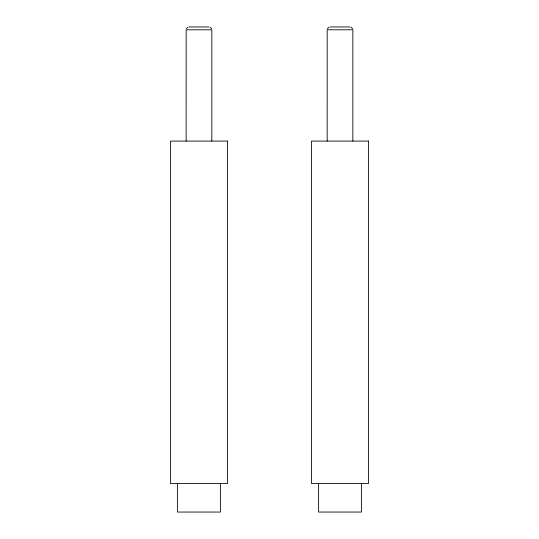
<?xml version="1.0" encoding="UTF-8"?>
<svg xmlns="http://www.w3.org/2000/svg" width="539" height="539" viewBox="0 0 539 539"><rect width="100%" height="100%" fill="white"/><g stroke="black" fill="none" stroke-linecap="round" stroke-linejoin="round"><path stroke-width="0.81" d="M186.346 28.756L187.949 27.152M327.375 28.756L328.979 27.152M189.021 26.95L208.95 26.95M330.05 26.95L349.979 26.95M351.051 27.152L352.654 28.756M210.021 27.152L211.625 28.756M361.413 483.517L361.413 512.05L318.61 512.05L318.61 483.517M352.856 141.09L352.856 29.807L327.186 29.807L327.173 141.09M220.39 483.517L220.39 512.05L177.587 512.05L177.587 483.517M211.827 141.09L211.827 29.807L186.157 29.807L186.144 141.09M227.525 141.09L170.452 141.09L170.452 483.517L227.525 483.517L227.525 141.09M368.548 141.09L311.475 141.09L311.475 483.517L368.548 483.517L368.548 141.09"/></g></svg>
